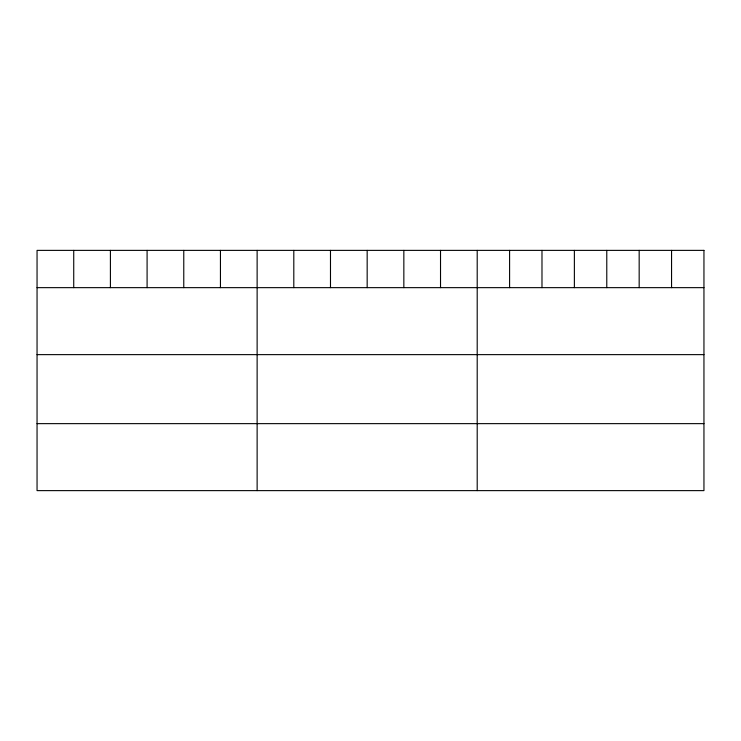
<?xml version="1.0" encoding="UTF-8"?>
<svg xmlns="http://www.w3.org/2000/svg" width="741" height="741" viewBox="0 0 741 741"><rect width="100%" height="100%" fill="white"/><g stroke="black" fill="none" stroke-linecap="round" stroke-linejoin="round"><path stroke-width="1.11" d="M37.05 287.647L703.95 287.647M37.05 354.633L703.95 354.633M37.05 423.639L703.95 423.639M671.559 250.375L671.559 287.647M639.168 250.375L639.168 287.647M606.777 250.375L606.777 287.647M574.377 250.375L574.377 287.647M541.986 250.375L541.986 287.647M509.595 250.375L509.595 287.647M477.204 250.375L477.204 490.625M440.525 250.375L440.525 287.647M403.845 250.375L403.845 287.647M367.166 250.375L367.166 287.647M330.486 250.375L330.486 287.647M293.806 250.375L293.806 287.647M257.127 250.375L257.127 490.625M220.447 250.375L220.447 287.647M183.768 250.375L183.768 287.647M147.089 250.375L147.089 287.647M110.409 250.375L110.409 287.647M73.73 250.375L73.73 287.647M703.95 250.375L37.05 250.375L37.05 490.625L703.95 490.625L703.95 250.375"/></g></svg>
